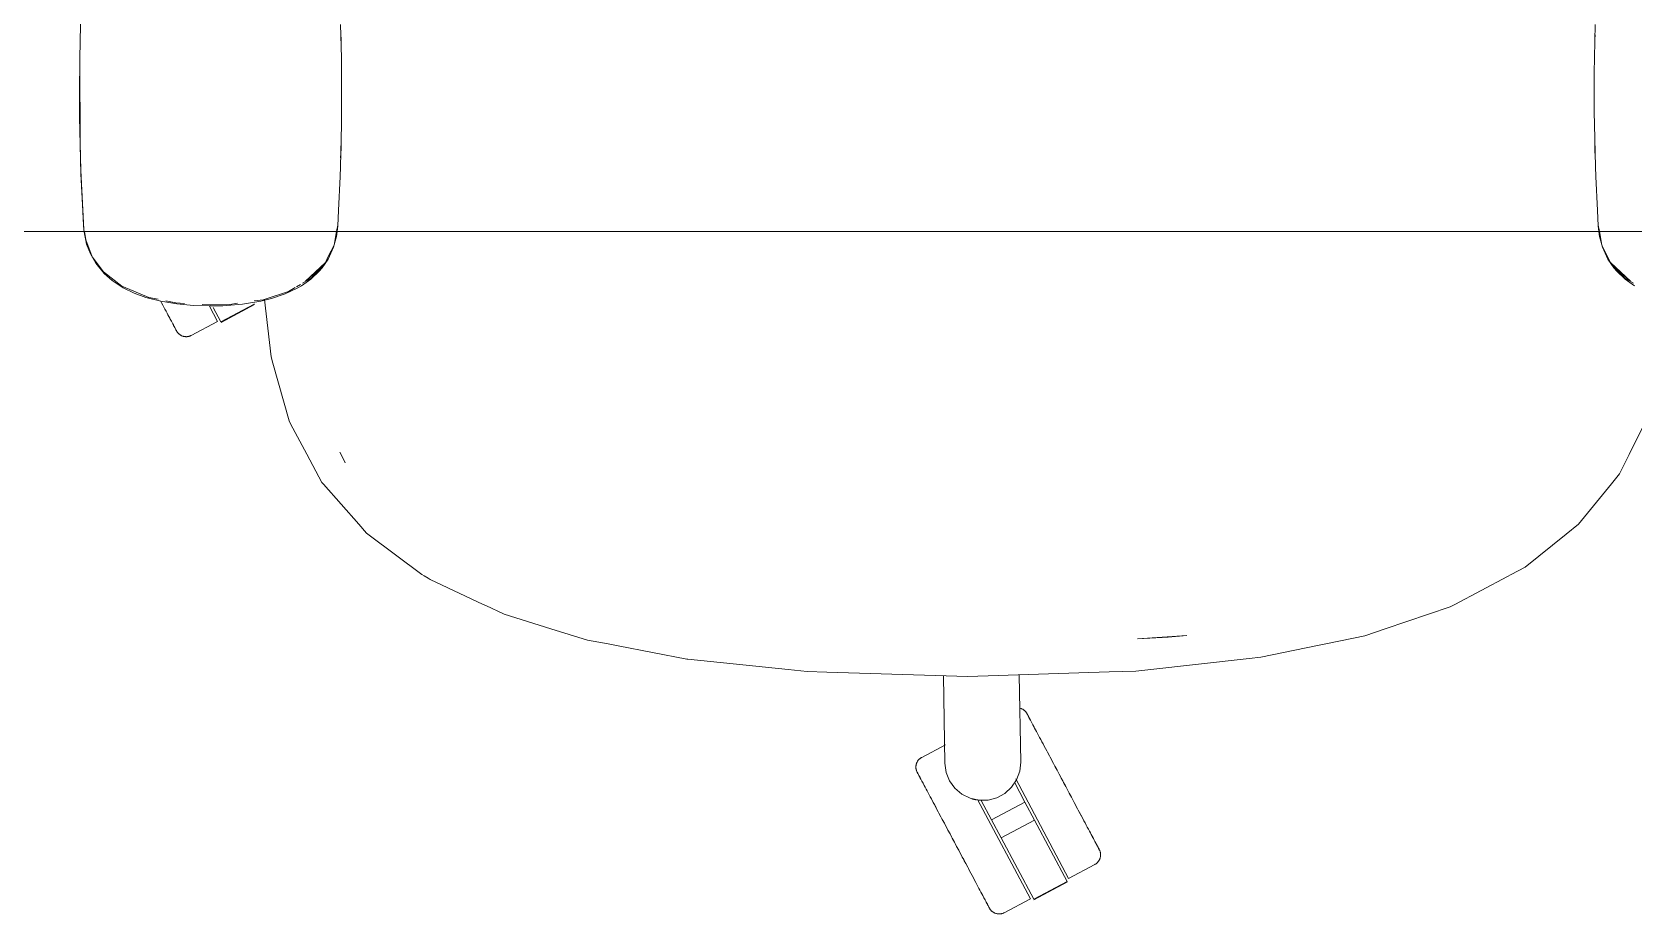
# Model space of a CAD drawing. Header units: millimetres. Extents: x 79795 to 317870, y -36033 to 97293.
# Drawn here: x 157638 to 158230, y 15768 to 16094 of the extents above; entities that cross this region are included whole.
import ezdxf

# ---------------------------------------------------------------- set-up
doc = ezdxf.new("R2010")
doc.units = ezdxf.units.MM
doc.header["$MEASUREMENT"] = 0
doc.layers.add('G-IMPT', color=8, linetype='CONTINUOUS', lineweight=9)
doc.layers.add('I-FURN', color=8, linetype='CONTINUOUS', lineweight=9)

msp = doc.modelspace()

# ---------------------------------------------------------------- linework, layer by layer
at = {"layer": 'G-IMPT'}
for p, q in [((157655.87, 16103.37), (157655.48, 16091.61)), ((157655.31, 16083.19), (157655.48, 16091.61)), ((157752.08, 16084.55), (157751.79, 16096.86)), ((157751.87, 16092.99), (157751.94, 16091.33)), ((157751.94, 16091.33), (157751.94, 16089.25)), ((158215.34, 16084.55), (158215.63, 16096.86)), ((158215.55, 16092.99), (158215.47, 16091.33)), ((158215.47, 16091.33), (158215.47, 16089.25)), ((157655.31, 16083.19), (157655.22, 16072.4)), ((157655.31, 16083.19), (157655.27, 16063.01)), ((157655.31, 16083.19), (157655.43, 16053.17)), ((157752.08, 16084.55), (157752.15, 16079.08)), ((158215.34, 16084.55), (158215.26, 16079.08)), ((157752.16, 16064.37), (157752.15, 16079.08)), ((158215.26, 16064.37), (158215.26, 16079.08)), ((157655.43, 16053.17), (157655.22, 16072.4)), ((157655.27, 16063.01), (157655.43, 16053.17)), ((157655.27, 16063.01), (157655.77, 16041.61)), ((157655.27, 16063.01), (157655.73, 16042.82)), ((157655.31, 16063.01), (157655.29, 16060.97)), ((157752.11, 16059.86), (157752.16, 16064.37)), ((158215.31, 16059.86), (158215.26, 16064.37)), ((157655.29, 16060.97), (157655.36, 16059.06)), ((157752.11, 16059.86), (157751.73, 16044.19)), ((158215.31, 16059.86), (158215.69, 16044.19)), ((157655.43, 16053.17), (157655.77, 16041.61)), ((157751.79, 16047.59), (157751.93, 16050.91)), ((157751.93, 16053.13), (157751.93, 16050.91)), ((158215.49, 16053.13), (158215.49, 16050.91)), ((158215.63, 16047.59), (158215.49, 16050.91)), ((157751.73, 16044.19), (157751.61, 16040.64)), ((158215.69, 16044.19), (158215.81, 16040.64)), ((157655.77, 16041.61), (157655.73, 16042.82)), ((157655.73, 16042.82), (157656.82, 16021.04)), ((157655.73, 16042.82), (157656.71, 16022.64)), ((157655.77, 16041.61), (157656.82, 16021.04)), ((157750.99, 16028.08), (157751.61, 16040.64)), ((158216.43, 16028.08), (158215.81, 16040.64)), ((157750.99, 16028.08), (157750.71, 16022.42)), ((158216.43, 16028.08), (158216.71, 16022.42)), ((157656.82, 16021.04), (157656.71, 16022.64)), ((157656.82, 16021.04), (157657.07, 16019.39)), ((157657.54, 16017.17), (157657.06, 16020.34)), ((157749.34, 16015.3), (157750.28, 16020.34)), ((157750.45, 16020.34), (157750.21, 16018.41)), ((157750.28, 16020.34), (157750.71, 16022.64)), ((157750.71, 16022.42), (157750.45, 16020.34)), ((158217.14, 16020.34), (158216.71, 16022.64)), ((158216.71, 16022.42), (158216.97, 16020.34)), ((158216.97, 16020.34), (158217.21, 16018.41)), ((158218.08, 16015.3), (158217.14, 16020.34)), ((157657.52, 16017), (157657.07, 16019.39)), ((157657.52, 16017), (157657.88, 16015.65)), ((157657.54, 16017.17), (157659.95, 16010.98)), ((157659.28, 16012.01), (157657.88, 16015.65)), ((157747.15, 16010.13), (157749.14, 16014.46)), ((157747.23, 16011.04), (157749.34, 16015.3)), ((157750.21, 16018.41), (157749.14, 16014.46)), ((158217.21, 16018.41), (158218.28, 16014.46)), ((158220.18, 16011.04), (158218.08, 16015.3)), ((158220.26, 16010.13), (158218.28, 16014.46)), ((157659.28, 16012.01), (157661.24, 16008.57)), ((157659.95, 16010.98), (157664.11, 16005.35)), ((157661.24, 16008.57), (157664.31, 16004.84)), ((157738.74, 16001.9), (157746.13, 16008.8)), ((157740.83, 16003.09), (157746.13, 16008.8)), ((157746.13, 16008.8), (157743.9, 16006.39)), ((157747.15, 16010.13), (157744.95, 16006.91)), ((157747.23, 16011.04), (157746.13, 16008.8)), ((158220.18, 16011.04), (158221.29, 16008.8)), ((158220.26, 16010.13), (158222.47, 16006.91)), ((158221.29, 16008.8), (158223.52, 16006.39)), ((158228.68, 16001.9), (158221.29, 16008.8)), ((158226.59, 16003.09), (158221.29, 16008.8)), ((157664.11, 16005.35), (157670.9, 16000.14)), ((157667.35, 16002.17), (157664.31, 16004.84)), ((157671.4, 15999.51), (157667.35, 16002.17)), ((157740.77, 16002.72), (157737.32, 16000.28)), ((157737.67, 16001.21), (157740.83, 16003.09)), ((157738.74, 16001.9), (157740.21, 16003.18)), ((157740.36, 16003.31), (157743.9, 16006.39)), ((157743.82, 16005.59), (157740.77, 16002.72)), ((157743.82, 16005.59), (157744.95, 16006.91)), ((158223.6, 16005.59), (158222.47, 16006.91)), ((158227.05, 16003.31), (158223.52, 16006.39)), ((158223.6, 16005.59), (158226.65, 16002.72)), ((158229.74, 16001.21), (158226.59, 16003.09)), ((158226.65, 16002.72), (158230.1, 16000.28)), ((158228.68, 16001.9), (158227.21, 16003.18)), ((157670.9, 16000.14), (157675.3, 15998.3)), ((157671.4, 15999.51), (157675.47, 15997.53)), ((157680.92, 15995.97), (157675.3, 15998.3)), ((157679.81, 15995.94), (157675.47, 15997.53)), ((157723.13, 15995.1), (157732.52, 15998.13)), ((157726.22, 15995.53), (157731.3, 15997.27)), ((157731.3, 15997.27), (157735.94, 15999.47)), ((157732.52, 15998.13), (157734.98, 15999.6)), ((157735.44, 15999.88), (157736.88, 16000.74)), ((157735.94, 15999.47), (157737.32, 16000.28)), ((157679.81, 15995.94), (157685.29, 15994.51)), ((157680.92, 15995.97), (157684.38, 15995.26)), ((157691.22, 15993.51), (157685.29, 15994.51)), ((157687.13, 15994.7), (157690.88, 15993.93)), ((157690.88, 15993.93), (157694.09, 15993.73)), ((157691.22, 15993.51), (157697.37, 15992.95)), ((157703.71, 15992.77), (157697.37, 15992.95)), ((157700.6, 15993.33), (157703.71, 15993.14)), ((157710.87, 15993.37), (157703.71, 15993.14)), ((157708.21, 15992.86), (157703.71, 15992.77)), ((157708.21, 15992.86), (157715.53, 15993.43)), ((157710.87, 15993.37), (157713.65, 15993.77)), ((157722.29, 15994.55), (157715.53, 15993.43)), ((157719.84, 15994.64), (157723.13, 15995.1)), ((157726.22, 15995.53), (157722.29, 15994.55)), ((157723.64, 15995.22), (157726.05, 15973.94)), ((157726.69, 15971.68), (157726.05, 15973.94)), ((157726.69, 15971.68), (157732.69, 15950.33)), ((157732.69, 15950.33), (157733.29, 15949.22)), ((157733.29, 15949.22), (157739.3, 15937.98)), ((158233.79, 15949.39), (158228.15, 15937.92)), ((157739.3, 15937.98), (157744.88, 15927.55)), ((157752.32, 15937.15), (157751.54, 15938.74)), ((157753.5, 15934.85), (157751.54, 15938.74)), ((157753.5, 15934.85), (157752.32, 15937.15)), ((158224.62, 15930.75), (158228.15, 15937.92)), ((157745.47, 15926.88), (157744.88, 15927.55)), ((157758.49, 15912.1), (157745.47, 15926.88)), ((158221.64, 15927.1), (158209.47, 15912.15)), ((158221.64, 15927.1), (158224.62, 15930.75)), ((157758.49, 15912.1), (157761.36, 15908.84)), ((157762.33, 15908.11), (157761.36, 15908.84)), ((157781.82, 15893.54), (157762.33, 15908.11)), ((158189.68, 15896.19), (158204.81, 15908.39)), ((158209.47, 15912.15), (158204.81, 15908.39)), ((158189.68, 15896.19), (158184.55, 15893.48)), ((157781.82, 15893.54), (157782.6, 15893.08)), ((157782.6, 15893.08), (157784.17, 15892.14)), ((157784.88, 15891.72), (157784.17, 15892.14)), ((157784.88, 15891.72), (157804.52, 15882.45)), ((158183.17, 15892.75), (158163.66, 15882.45)), ((158183.17, 15892.75), (158184.55, 15893.48)), ((157804.52, 15882.45), (157805.44, 15882.02)), ((157812.2, 15878.83), (157805.44, 15882.02)), ((157812.2, 15878.83), (157829.48, 15873.51)), ((158137.91, 15873.43), (158162, 15881.58)), ((158163.66, 15882.45), (158162, 15881.58)), ((157829.48, 15873.51), (157843.08, 15869.32)), ((158137.91, 15873.43), (158130.48, 15870.91)), ((157843.08, 15869.32), (157850.69, 15867.86)), ((157854.35, 15867.15), (157850.69, 15867.86)), ((157854.35, 15867.15), (157879.73, 15862.29)), ((158046.33, 15869.71), (158064.61, 15870.96)), ((158046.33, 15869.71), (158057.67, 15870.35)), ((158064.61, 15870.96), (158057.67, 15870.35)), ((158112.98, 15867.28), (158092.03, 15862.93)), ((158112.98, 15867.28), (158116.66, 15868.04)), ((158116.66, 15868.04), (158130.48, 15870.91)), ((157880.19, 15862.2), (157879.73, 15862.29)), ((157880.19, 15862.2), (157917.18, 15858.38)), ((158050.17, 15858.31), (158087.62, 15862.44)), ((158092.03, 15862.93), (158087.62, 15862.44)), ((157917.18, 15858.38), (157924.25, 15857.65)), ((157931.51, 15857.42), (157924.25, 15857.65)), ((157983.67, 15855.8), (157931.51, 15857.42)), ((158035.86, 15857.51), (157983.67, 15855.8)), ((158035.86, 15857.51), (158045.8, 15857.83)), ((158050.17, 15858.31), (158045.8, 15857.83))]:
    msp.add_line(p, q, dxfattribs=at)
at = {"layer": 'I-FURN'}
for p, q in [((158539.25, 16020.34), (156939.25, 16020.34)), ((156939.25, 16020.34), (158539.25, 16020.34)), ((157685.17, 15994.73), (157685.61, 15993.91)), ((157685.61, 15993.91), (157686.03, 15993.11)), ((157686.03, 15993.11), (157686.45, 15992.33)), ((157686.45, 15992.33), (157686.84, 15991.58)), ((157686.84, 15991.58), (157687.23, 15990.86)), ((157687.23, 15990.86), (157687.6, 15990.17)), ((157706.24, 15987.05), (157703.25, 15992.68)), ((157707.47, 15986.86), (157704.66, 15992.16)), ((157719.84, 15993.44), (157707.47, 15986.86)), ((157707.57, 15986.69), (157719.93, 15993.27)), ((157719.79, 15993.53), (157719.84, 15993.44)), ((157687.6, 15990.17), (157687.95, 15989.5)), ((157687.95, 15989.5), (157688.29, 15988.87)), ((157688.29, 15988.87), (157688.61, 15988.27)), ((157688.77, 15987.96), (157688.46, 15988.54)), ((157688.61, 15988.27), (157688.91, 15987.7)), ((157689.07, 15987.41), (157688.77, 15987.96)), ((157688.91, 15987.7), (157689.19, 15987.16)), ((157689.34, 15986.89), (157689.07, 15987.41)), ((157689.19, 15987.16), (157689.46, 15986.66)), ((157689.6, 15986.41), (157689.34, 15986.89)), ((157689.46, 15986.66), (157689.71, 15986.2)), ((157689.83, 15985.96), (157689.6, 15986.41)), ((157689.71, 15986.2), (157689.94, 15985.77)), ((157690.05, 15985.55), (157689.83, 15985.96)), ((157689.94, 15985.77), (157690.15, 15985.37)), ((157690.25, 15985.18), (157690.05, 15985.55)), ((157690.15, 15985.37), (157690.34, 15985.02)), ((157690.43, 15984.84), (157690.25, 15985.18)), ((157690.34, 15985.02), (157690.5, 15984.7)), ((157690.59, 15984.54), (157690.43, 15984.84)), ((157690.5, 15984.7), (157690.65, 15984.42)), ((157690.72, 15984.29), (157690.59, 15984.54)), ((157690.65, 15984.42), (157690.78, 15984.18)), ((157696.56, 15981.9), (157706.24, 15987.05)), ((157690.84, 15984.07), (157690.72, 15984.29)), ((157690.78, 15984.18), (157690.89, 15983.98)), ((157690.94, 15983.89), (157690.84, 15984.07)), ((157690.89, 15983.98), (157690.97, 15983.82)), ((157691.01, 15983.75), (157690.94, 15983.89)), ((157690.97, 15983.82), (157691.04, 15983.7)), ((157691.06, 15983.65), (157691.01, 15983.75)), ((157691.04, 15983.7), (157691.08, 15983.61)), ((157691.1, 15983.59), (157691.06, 15983.65)), ((157691.08, 15983.61), (157691.1, 15983.57)), ((157691.11, 15983.57), (157691.1, 15983.59)), ((157691.1, 15983.57), (157691.11, 15983.57)), ((157691.13, 15983.53), (157691.11, 15983.57)), ((157691.21, 15983.39), (157691.13, 15983.53)), ((157691.29, 15983.25), (157691.21, 15983.39)), ((157691.38, 15983.12), (157691.29, 15983.25)), ((157691.48, 15982.99), (157691.38, 15983.12)), ((157691.58, 15982.86), (157691.48, 15982.99)), ((157691.69, 15982.74), (157691.58, 15982.86)), ((157691.8, 15982.62), (157691.69, 15982.74)), ((157691.92, 15982.51), (157691.8, 15982.62)), ((157692.04, 15982.4), (157691.92, 15982.51)), ((157692.16, 15982.3), (157692.04, 15982.4)), ((157692.29, 15982.2), (157692.16, 15982.3)), ((157692.42, 15982.11), (157692.29, 15982.2)), ((157692.56, 15982.02), (157692.42, 15982.11)), ((157692.69, 15981.94), (157692.56, 15982.02)), ((157692.84, 15981.87), (157692.69, 15981.94)), ((157692.98, 15981.8), (157692.84, 15981.87)), ((157693.13, 15981.73), (157692.98, 15981.8)), ((157693.28, 15981.67), (157693.13, 15981.73)), ((157693.43, 15981.62), (157693.28, 15981.67)), ((157693.59, 15981.57), (157693.43, 15981.62)), ((157693.74, 15981.53), (157693.59, 15981.57)), ((157693.9, 15981.5), (157693.74, 15981.53)), ((157694.06, 15981.47), (157693.9, 15981.5)), ((157694.22, 15981.45), (157694.06, 15981.47)), ((157694.38, 15981.44), (157694.22, 15981.45)), ((157694.54, 15981.43), (157694.38, 15981.44)), ((157694.7, 15981.43), (157694.54, 15981.43)), ((157694.86, 15981.43), (157694.7, 15981.43)), ((157695.02, 15981.44), (157694.86, 15981.43)), ((157695.18, 15981.46), (157695.02, 15981.44)), ((157695.34, 15981.48), (157695.18, 15981.46)), ((157695.5, 15981.51), (157695.34, 15981.48)), ((157695.66, 15981.55), (157695.5, 15981.51)), ((157695.81, 15981.59), (157695.66, 15981.55)), ((157695.97, 15981.64), (157695.81, 15981.59)), ((157696.12, 15981.7), (157695.97, 15981.64)), ((157696.27, 15981.76), (157696.12, 15981.7)), ((157696.41, 15981.83), (157696.27, 15981.76)), ((157696.56, 15981.9), (157696.41, 15981.83)), ((157975.21, 15823.74), (157974.65, 15856.08)), ((158002.63, 15856.42), (158003.19, 15824.23)), ((158002.9, 15844.11), (158003.06, 15844.07)), ((158003.06, 15844.07), (158003.21, 15844.02)), ((158003.21, 15844.02), (158003.37, 15843.97)), ((158003.37, 15843.97), (158003.52, 15843.91)), ((158003.52, 15843.91), (158003.66, 15843.85)), ((158003.66, 15843.85), (158003.81, 15843.78)), ((158003.81, 15843.78), (158003.95, 15843.7)), ((158003.95, 15843.7), (158004.09, 15843.62)), ((158004.09, 15843.62), (158004.23, 15843.53)), ((158004.23, 15843.53), (158004.36, 15843.44)), ((158004.36, 15843.44), (158004.49, 15843.34)), ((158004.49, 15843.34), (158004.61, 15843.24)), ((158004.61, 15843.24), (158004.73, 15843.13)), ((158004.73, 15843.13), (158004.85, 15843.02)), ((158004.85, 15843.02), (158004.96, 15842.9)), ((158004.96, 15842.9), (158005.06, 15842.78)), ((158005.06, 15842.78), (158005.16, 15842.65)), ((158005.16, 15842.65), (158005.26, 15842.52)), ((158005.26, 15842.52), (158005.35, 15842.39)), ((158005.35, 15842.39), (158005.44, 15842.26)), ((158005.44, 15842.26), (158005.52, 15842.12)), ((158005.52, 15842.12), (158005.54, 15842.08)), ((158005.54, 15842.08), (158005.55, 15842.06)), ((158005.54, 15842.07), (158005.54, 15842.08)), ((158005.56, 15842.03), (158005.54, 15842.07)), ((158005.55, 15842.06), (158005.58, 15842)), ((158005.61, 15841.95), (158005.56, 15842.03)), ((158005.58, 15842), (158005.63, 15841.9)), ((158005.67, 15841.83), (158005.61, 15841.95)), ((158005.63, 15841.9), (158005.71, 15841.76)), ((158005.76, 15841.66), (158005.67, 15841.83)), ((158005.71, 15841.76), (158005.8, 15841.58)), ((158005.86, 15841.46), (158005.76, 15841.66)), ((158005.8, 15841.58), (158005.92, 15841.36)), ((158005.99, 15841.22), (158005.86, 15841.46)), ((158005.92, 15841.36), (158006.06, 15841.1)), ((158006.14, 15840.94), (158005.99, 15841.22)), ((158006.06, 15841.1), (158006.22, 15840.8)), ((158006.31, 15840.62), (158006.14, 15840.94)), ((158006.22, 15840.8), (158006.39, 15840.47)), ((158006.5, 15840.27), (158006.31, 15840.62)), ((158006.39, 15840.47), (158006.59, 15840.09)), ((158006.71, 15839.88), (158006.5, 15840.27)), ((158006.59, 15840.09), (158006.81, 15839.68)), ((158006.94, 15839.45), (158006.71, 15839.88)), ((158006.81, 15839.68), (158007.05, 15839.24)), ((158007.18, 15838.98), (158006.94, 15839.45)), ((158007.05, 15839.24), (158007.3, 15838.75)), ((158007.45, 15838.48), (158007.18, 15838.98)), ((158007.3, 15838.75), (158007.58, 15838.24)), ((158007.73, 15837.94), (158007.45, 15838.48)), ((158007.58, 15838.24), (158007.87, 15837.69)), ((158008.04, 15837.38), (158007.73, 15837.94)), ((158007.87, 15837.69), (158008.18, 15837.1)), ((158008.36, 15836.77), (158008.04, 15837.38)), ((158008.69, 15836.14), (158008.36, 15836.77)), ((157975.43, 15830.63), (157966.59, 15825.93)), ((158009.05, 15835.48), (158008.69, 15836.14)), ((158009.42, 15834.78), (158009.05, 15835.48)), ((158009.8, 15834.06), (158009.42, 15834.78)), ((158010.2, 15833.31), (158009.8, 15834.06)), ((158010.61, 15832.53), (158010.2, 15833.31)), ((158011.04, 15831.73), (158010.61, 15832.53)), ((158011.48, 15830.91), (158011.04, 15831.73)), ((158011.93, 15830.06), (158011.48, 15830.91)), ((157964.97, 15824.35), (157965.05, 15824.48)), ((157965.05, 15824.48), (157965.13, 15824.62)), ((157965.13, 15824.62), (157965.23, 15824.75)), ((157965.23, 15824.75), (157965.32, 15824.88)), ((157965.32, 15824.88), (157965.43, 15825)), ((157965.43, 15825), (157965.53, 15825.12)), ((157965.53, 15825.12), (157965.65, 15825.24)), ((157965.65, 15825.24), (157965.76, 15825.35)), ((157965.76, 15825.35), (157965.89, 15825.46)), ((157965.89, 15825.46), (157966.01, 15825.56)), ((157966.01, 15825.56), (157966.14, 15825.65)), ((157966.14, 15825.65), (157966.27, 15825.75)), ((157966.27, 15825.75), (157966.41, 15825.83)), ((157966.41, 15825.83), (157966.55, 15825.91)), ((157966.55, 15825.91), (157966.59, 15825.93)), ((158012.39, 15829.19), (158011.93, 15830.06)), ((158012.86, 15828.31), (158012.39, 15829.19)), ((158013.34, 15827.4), (158012.86, 15828.31)), ((158013.08, 15827.89), (158013.57, 15826.98)), ((158013.83, 15826.48), (158013.34, 15827.4)), ((158013.57, 15826.98), (158014.06, 15826.05)), ((158014.33, 15825.54), (158013.83, 15826.48)), ((158014.06, 15826.05), (158014.56, 15825.1)), ((158014.84, 15824.59), (158014.33, 15825.54)), ((158014.56, 15825.1), (158015.07, 15824.15)), ((158015.35, 15823.63), (158014.84, 15824.59)), ((157964.45, 15822.5), (157964.46, 15822.66)), ((157964.45, 15822.34), (157964.45, 15822.5)), ((157964.45, 15822.18), (157964.45, 15822.34)), ((157964.47, 15822.02), (157964.45, 15822.18)), ((157964.46, 15822.66), (157964.47, 15822.82)), ((157964.47, 15822.82), (157964.5, 15822.98)), ((157964.48, 15821.86), (157964.47, 15822.02)), ((157964.51, 15821.7), (157964.48, 15821.86)), ((157964.5, 15822.98), (157964.52, 15823.14)), ((157964.54, 15821.54), (157964.51, 15821.7)), ((157964.52, 15823.14), (157964.56, 15823.3)), ((157964.57, 15821.38), (157964.54, 15821.54)), ((157964.56, 15823.3), (157964.6, 15823.45)), ((157964.62, 15821.23), (157964.57, 15821.38)), ((157964.6, 15823.45), (157964.64, 15823.61)), ((157964.67, 15821.07), (157964.62, 15821.23)), ((157964.64, 15823.61), (157964.7, 15823.76)), ((157964.72, 15820.92), (157964.67, 15821.07)), ((157964.7, 15823.76), (157964.75, 15823.91)), ((157964.78, 15820.77), (157964.72, 15820.92)), ((157964.75, 15823.91), (157964.82, 15824.06)), ((157964.85, 15820.63), (157964.78, 15820.77)), ((157964.82, 15824.06), (157964.89, 15824.2)), ((157964.92, 15820.48), (157964.85, 15820.63)), ((157964.89, 15824.2), (157964.97, 15824.35)), ((157964.95, 15820.43), (157964.92, 15820.48)), ((157964.92, 15820.48), (157964.92, 15820.48)), ((157964.92, 15820.48), (157964.93, 15820.46)), ((157964.93, 15820.46), (157964.96, 15820.4)), ((157964.99, 15820.35), (157964.95, 15820.43)), ((157964.96, 15820.4), (157965.02, 15820.3)), ((157965.06, 15820.23), (157964.99, 15820.35)), ((157965.02, 15820.3), (157965.09, 15820.16)), ((157965.14, 15820.07), (157965.06, 15820.23)), ((157965.09, 15820.16), (157965.19, 15819.98)), ((157965.25, 15819.87), (157965.14, 15820.07)), ((157965.19, 15819.98), (157965.3, 15819.76)), ((157965.38, 15819.63), (157965.25, 15819.87)), ((157965.3, 15819.76), (157965.44, 15819.5)), ((157965.52, 15819.35), (157965.38, 15819.63)), ((157965.44, 15819.5), (157965.6, 15819.21)), ((157965.69, 15819.03), (157965.52, 15819.35)), ((157965.6, 15819.21), (157965.78, 15818.87)), ((157965.88, 15818.67), (157965.69, 15819.03)), ((157965.78, 15818.87), (157965.98, 15818.5)), ((157966.09, 15818.28), (157965.88, 15818.67)), ((157975.68, 15820.4), (157975.21, 15823.74)), ((157976.93, 15817.27), (157975.68, 15820.4)), ((158002.85, 15820.88), (158001.7, 15817.7)), ((158003.19, 15824.23), (158002.85, 15820.88)), ((158015.07, 15824.15), (158015.59, 15823.18)), ((158015.87, 15822.65), (158015.35, 15823.63)), ((158015.59, 15823.18), (158016.11, 15822.2)), ((158016.39, 15821.67), (158015.87, 15822.65)), ((158016.11, 15822.2), (158016.63, 15821.21)), ((158016.92, 15820.68), (158016.39, 15821.67)), ((158016.63, 15821.21), (158017.16, 15820.22)), ((158017.45, 15819.68), (158016.92, 15820.68)), ((158017.16, 15820.22), (158017.69, 15819.22)), ((158017.98, 15818.68), (158017.45, 15819.68)), ((158017.69, 15819.22), (158018.22, 15818.22)), ((158018.51, 15817.67), (158017.98, 15818.68)), ((157965.98, 15818.5), (157966.19, 15818.09)), ((157966.32, 15817.85), (157966.09, 15818.28)), ((157966.19, 15818.09), (157966.43, 15817.64)), ((157966.57, 15817.38), (157966.32, 15817.85)), ((157966.43, 15817.64), (157966.69, 15817.16)), ((157966.83, 15816.88), (157966.57, 15817.38)), ((157966.69, 15817.16), (157966.96, 15816.64)), ((157967.12, 15816.35), (157966.83, 15816.88)), ((157966.96, 15816.64), (157967.26, 15816.09)), ((157967.42, 15815.78), (157967.12, 15816.35)), ((157967.26, 15816.09), (157967.57, 15815.51)), ((157967.57, 15815.51), (157967.89, 15814.89)), ((157967.89, 15814.89), (157968.24, 15814.24)), ((157968.24, 15814.24), (157968.6, 15813.56)), ((157968.6, 15813.56), (157968.98, 15812.86)), ((157968.98, 15812.86), (157969.37, 15812.12)), ((157978.89, 15814.53), (157976.93, 15817.27)), ((157981.46, 15812.34), (157978.89, 15814.53)), ((157997.35, 15812.61), (157994.39, 15810.99)), ((157999.84, 15814.89), (157997.35, 15812.61)), ((158001.7, 15817.7), (157999.84, 15814.89)), ((158000.98, 15816.57), (158004.78, 15809.43)), ((158020.92, 15781.2), (158001.38, 15817.95)), ((158018.22, 15818.22), (158018.76, 15817.21)), ((158019.05, 15816.67), (158018.51, 15817.67)), ((158018.76, 15817.21), (158019.29, 15816.21)), ((158019.58, 15815.66), (158019.05, 15816.67)), ((158019.29, 15816.21), (158019.83, 15815.2)), ((158020.11, 15814.66), (158019.58, 15815.66)), ((158019.83, 15815.2), (158020.36, 15814.2)), ((158020.65, 15813.66), (158020.11, 15814.66)), ((158020.36, 15814.2), (158020.89, 15813.2)), ((158021.17, 15812.67), (158020.65, 15813.66)), ((158020.89, 15813.2), (158021.42, 15812.21)), ((158021.7, 15811.68), (158021.17, 15812.67)), ((157969.37, 15812.12), (157969.77, 15811.36)), ((157969.77, 15811.36), (157970.19, 15810.57)), ((157970.19, 15810.57), (157970.62, 15809.76)), ((157970.62, 15809.76), (157971.07, 15808.93)), ((157971.31, 15808.47), (157970.86, 15809.31)), ((157971.07, 15808.93), (157971.52, 15808.07)), ((157971.77, 15807.6), (157971.31, 15808.47)), ((157971.52, 15808.07), (157971.99, 15807.19)), ((157972.24, 15806.71), (157971.77, 15807.6)), ((157971.99, 15807.19), (157972.46, 15806.3)), ((157972.73, 15805.8), (157972.24, 15806.71)), ((157984.47, 15810.82), (157981.46, 15812.34)), ((157987.76, 15810.07), (157984.47, 15810.82)), ((158006.79, 15773.69), (157987.27, 15810.41)), ((157991.13, 15810.13), (157987.76, 15810.07)), ((157992.41, 15802.86), (157988.62, 15810)), ((157994.39, 15810.99), (157991.13, 15810.13)), ((158004.78, 15809.43), (157992.41, 15802.86)), ((158004.78, 15809.43), (158008.31, 15802.79)), ((158021.42, 15812.21), (158021.94, 15811.23)), ((158022.22, 15810.7), (158021.7, 15811.68)), ((158021.94, 15811.23), (158022.46, 15810.25)), ((158022.74, 15809.73), (158022.22, 15810.7)), ((158022.46, 15810.25), (158022.97, 15809.29)), ((158023.24, 15808.78), (158022.74, 15809.73)), ((158022.97, 15809.29), (158023.48, 15808.34)), ((158023.75, 15807.83), (158023.24, 15808.78)), ((158023.48, 15808.34), (158023.97, 15807.4)), ((158024.24, 15806.9), (158023.75, 15807.83)), ((158023.97, 15807.4), (158024.47, 15806.48)), ((158024.73, 15805.99), (158024.24, 15806.9)), ((157972.46, 15806.3), (157972.95, 15805.38)), ((157973.22, 15804.88), (157972.73, 15805.8)), ((157972.95, 15805.38), (157973.44, 15804.45)), ((157973.71, 15803.94), (157973.22, 15804.88)), ((157973.44, 15804.45), (157973.95, 15803.51)), ((157974.22, 15802.99), (157973.71, 15803.94)), ((157973.95, 15803.51), (157974.46, 15802.55)), ((157974.73, 15802.03), (157974.22, 15802.99)), ((157974.46, 15802.55), (157974.97, 15801.58)), ((157975.25, 15801.06), (157974.73, 15802.03)), ((157974.97, 15801.58), (157975.49, 15800.6)), ((157975.77, 15800.07), (157975.25, 15801.06)), ((157995.95, 15796.21), (157992.41, 15802.86)), ((158008.31, 15802.79), (157995.95, 15796.21)), ((158008.31, 15802.79), (158020.38, 15780.08)), ((158024.47, 15806.48), (158024.95, 15805.57)), ((158025.2, 15805.09), (158024.73, 15805.99)), ((158024.95, 15805.57), (158025.42, 15804.69)), ((158025.67, 15804.21), (158025.2, 15805.09)), ((158025.42, 15804.69), (158025.88, 15803.82)), ((158026.12, 15803.36), (158025.67, 15804.21)), ((158025.88, 15803.82), (158026.33, 15802.97)), ((158026.57, 15802.52), (158026.12, 15803.36)), ((158027, 15801.71), (158026.57, 15802.52)), ((158027.42, 15800.92), (158027, 15801.71)), ((158027.82, 15800.16), (158027.42, 15800.92)), ((157975.49, 15800.6), (157976.02, 15799.62)), ((157976.3, 15799.08), (157975.77, 15800.07)), ((157976.02, 15799.62), (157976.54, 15798.62)), ((157976.83, 15798.08), (157976.3, 15799.08)), ((157976.54, 15798.62), (157977.08, 15797.62)), ((157977.36, 15797.08), (157976.83, 15798.08)), ((157977.08, 15797.62), (157977.61, 15796.62)), ((157977.9, 15796.08), (157977.36, 15797.08)), ((157977.61, 15796.62), (157978.14, 15795.62)), ((157978.43, 15795.07), (157977.9, 15796.08)), ((157978.14, 15795.62), (157978.68, 15794.61)), ((157978.97, 15794.07), (157978.43, 15795.07)), ((158008.02, 15773.51), (157995.95, 15796.21)), ((158028.21, 15799.43), (158027.82, 15800.16)), ((158028.59, 15798.72), (158028.21, 15799.43)), ((158028.95, 15798.04), (158028.59, 15798.72)), ((158029.3, 15797.39), (158028.95, 15798.04)), ((158029.62, 15796.78), (158029.3, 15797.39)), ((158029.93, 15796.19), (158029.62, 15796.78)), ((158029.77, 15796.5), (158030.07, 15795.94)), ((158030.23, 15795.64), (158029.93, 15796.19)), ((158030.07, 15795.94), (158030.36, 15795.4)), ((158030.5, 15795.13), (158030.23, 15795.64)), ((158030.36, 15795.4), (158030.62, 15794.9)), ((158030.76, 15794.64), (158030.5, 15795.13)), ((158030.62, 15794.9), (158030.87, 15794.43)), ((157978.68, 15794.61), (157979.21, 15793.61)), ((157979.5, 15793.06), (157978.97, 15794.07)), ((157979.21, 15793.61), (157979.74, 15792.6)), ((157980.03, 15792.07), (157979.5, 15793.06)), ((157979.74, 15792.6), (157980.27, 15791.61)), ((157980.56, 15791.07), (157980.03, 15792.07)), ((157980.27, 15791.61), (157980.8, 15790.62)), ((157981.08, 15790.08), (157980.56, 15791.07)), ((157980.8, 15790.62), (157981.32, 15789.63)), ((157981.6, 15789.11), (157981.08, 15790.08)), ((157981.32, 15789.63), (157981.84, 15788.66)), ((157982.12, 15788.14), (157981.6, 15789.11)), ((158031, 15794.2), (158030.76, 15794.64)), ((158030.87, 15794.43), (158031.1, 15794)), ((158031.21, 15793.79), (158031, 15794.2)), ((158031.1, 15794), (158031.31, 15793.61)), ((158031.41, 15793.41), (158031.21, 15793.79)), ((158031.31, 15793.61), (158031.5, 15793.25)), ((158031.59, 15793.08), (158031.41, 15793.41)), ((158031.5, 15793.25), (158031.67, 15792.94)), ((158031.75, 15792.78), (158031.59, 15793.08)), ((158031.67, 15792.94), (158031.81, 15792.66)), ((158031.89, 15792.52), (158031.75, 15792.78)), ((158031.81, 15792.66), (158031.94, 15792.42)), ((158032, 15792.3), (158031.89, 15792.52)), ((158031.94, 15792.42), (158032.05, 15792.22)), ((158032.1, 15792.12), (158032, 15792.3)), ((158032.05, 15792.22), (158032.13, 15792.05)), ((158032.17, 15791.98), (158032.1, 15792.12)), ((158032.13, 15792.05), (158032.2, 15791.93)), ((158032.23, 15791.88), (158032.17, 15791.98)), ((158032.2, 15791.93), (158032.24, 15791.85)), ((158032.26, 15791.82), (158032.23, 15791.88)), ((158032.24, 15791.85), (158032.27, 15791.81)), ((158032.27, 15791.8), (158032.26, 15791.82)), ((158032.27, 15791.81), (158032.27, 15791.8)), ((158032.27, 15791.8), (158032.34, 15791.66)), ((158032.34, 15791.66), (158032.41, 15791.51)), ((158032.41, 15791.51), (158032.47, 15791.36)), ((158032.47, 15791.36), (158032.52, 15791.21)), ((158032.52, 15791.21), (158032.57, 15791.06)), ((158032.57, 15791.06), (158032.62, 15790.9)), ((158032.63, 15788.99), (158032.59, 15788.83)), ((158032.62, 15790.9), (158032.65, 15790.75)), ((158032.67, 15789.14), (158032.63, 15788.99)), ((158032.65, 15790.75), (158032.68, 15790.59)), ((158032.69, 15789.3), (158032.67, 15789.14)), ((158032.68, 15790.59), (158032.71, 15790.43)), ((158032.72, 15789.46), (158032.69, 15789.3)), ((158032.71, 15790.43), (158032.72, 15790.27)), ((158032.72, 15790.27), (158032.74, 15790.11)), ((158032.73, 15789.62), (158032.72, 15789.46)), ((158032.74, 15789.78), (158032.73, 15789.62)), ((158032.74, 15790.11), (158032.74, 15789.95)), ((158032.74, 15789.95), (158032.74, 15789.78)), ((157981.84, 15788.66), (157982.35, 15787.69)), ((157982.63, 15787.18), (157982.12, 15788.14)), ((157982.35, 15787.69), (157982.86, 15786.74)), ((157983.13, 15786.24), (157982.63, 15787.18)), ((157982.86, 15786.74), (157983.36, 15785.81)), ((157983.62, 15785.31), (157983.13, 15786.24)), ((157983.36, 15785.81), (157983.85, 15784.88)), ((157984.11, 15784.39), (157983.62, 15785.31)), ((157983.85, 15784.88), (157984.33, 15783.98)), ((157984.33, 15783.98), (157984.8, 15783.09)), ((157984.8, 15783.09), (157985.26, 15782.22)), ((158020.92, 15781.2), (158030.6, 15786.35)), ((158030.64, 15786.37), (158030.6, 15786.35)), ((158030.78, 15786.45), (158030.64, 15786.37)), ((158030.92, 15786.54), (158030.78, 15786.45)), ((158031.05, 15786.63), (158030.92, 15786.54)), ((158031.18, 15786.73), (158031.05, 15786.63)), ((158031.3, 15786.83), (158031.18, 15786.73)), ((158031.43, 15786.93), (158031.3, 15786.83)), ((158031.54, 15787.04), (158031.43, 15786.93)), ((158031.66, 15787.16), (158031.54, 15787.04)), ((158031.76, 15787.28), (158031.66, 15787.16)), ((158031.87, 15787.4), (158031.76, 15787.28)), ((158031.96, 15787.53), (158031.87, 15787.4)), ((158032.06, 15787.66), (158031.96, 15787.53)), ((158032.14, 15787.8), (158032.06, 15787.66)), ((158032.22, 15787.94), (158032.14, 15787.8)), ((158032.3, 15788.08), (158032.22, 15787.94)), ((158032.37, 15788.23), (158032.3, 15788.08)), ((158032.44, 15788.37), (158032.37, 15788.23)), ((158032.49, 15788.52), (158032.44, 15788.37)), ((158032.55, 15788.68), (158032.49, 15788.52)), ((158032.59, 15788.83), (158032.55, 15788.68)), ((157985.26, 15782.22), (157985.71, 15781.38)), ((157985.71, 15781.38), (157986.15, 15780.55)), ((157986.15, 15780.55), (157986.58, 15779.75)), ((157986.58, 15779.75), (157986.99, 15778.97)), ((157986.99, 15778.97), (157987.39, 15778.22)), ((157987.39, 15778.22), (157987.77, 15777.5)), ((157987.77, 15777.5), (157988.14, 15776.81)), ((158020.38, 15780.08), (158008.02, 15773.51)), ((158008.11, 15773.34), (158020.47, 15779.91)), ((157988.14, 15776.81), (157988.5, 15776.14)), ((157988.5, 15776.14), (157988.83, 15775.51)), ((157988.83, 15775.51), (157989.15, 15774.91)), ((157989.15, 15774.91), (157989.46, 15774.34)), ((157989.32, 15774.6), (157989.17, 15774.87)), ((157989.61, 15774.05), (157989.32, 15774.6)), ((157989.46, 15774.34), (157989.74, 15773.8)), ((157989.89, 15773.53), (157989.61, 15774.05)), ((157989.74, 15773.8), (157990.01, 15773.3)), ((157990.14, 15773.05), (157989.89, 15773.53)), ((157990.01, 15773.3), (157990.25, 15772.84)), ((157990.38, 15772.6), (157990.14, 15773.05)), ((157990.25, 15772.84), (157990.48, 15772.41)), ((157990.6, 15772.19), (157990.38, 15772.6)), ((157990.48, 15772.41), (157990.69, 15772.01)), ((157990.8, 15771.82), (157990.6, 15772.19)), ((157990.69, 15772.01), (157990.88, 15771.66)), ((157990.97, 15771.48), (157990.8, 15771.82)), ((157990.88, 15771.66), (157991.05, 15771.34)), ((157991.13, 15771.19), (157990.97, 15771.48)), ((157991.05, 15771.34), (157991.2, 15771.06)), ((157991.27, 15770.93), (157991.13, 15771.19)), ((157997.1, 15768.54), (158006.79, 15773.69)), ((157991.2, 15771.06), (157991.33, 15770.82)), ((157991.39, 15770.71), (157991.27, 15770.93)), ((157991.33, 15770.82), (157991.43, 15770.62)), ((157991.48, 15770.53), (157991.39, 15770.71)), ((157991.43, 15770.62), (157991.52, 15770.46)), ((157991.56, 15770.39), (157991.48, 15770.53)), ((157991.52, 15770.46), (157991.58, 15770.34)), ((157991.61, 15770.29), (157991.56, 15770.39)), ((157991.58, 15770.34), (157991.63, 15770.25)), ((157991.64, 15770.23), (157991.61, 15770.29)), ((157991.63, 15770.25), (157991.65, 15770.21)), ((157991.65, 15770.21), (157991.64, 15770.23)), ((157991.67, 15770.17), (157991.65, 15770.21)), ((157991.65, 15770.21), (157991.65, 15770.21)), ((157991.75, 15770.03), (157991.67, 15770.17)), ((157991.84, 15769.89), (157991.75, 15770.03)), ((157991.93, 15769.76), (157991.84, 15769.89)), ((157992.03, 15769.63), (157991.93, 15769.76)), ((157992.13, 15769.5), (157992.03, 15769.63)), ((157992.23, 15769.38), (157992.13, 15769.5)), ((157992.34, 15769.27), (157992.23, 15769.38)), ((157992.46, 15769.15), (157992.34, 15769.27)), ((157992.58, 15769.05), (157992.46, 15769.15)), ((157992.7, 15768.94), (157992.58, 15769.05)), ((157992.83, 15768.85), (157992.7, 15768.94)), ((157992.96, 15768.75), (157992.83, 15768.85)), ((157993.1, 15768.67), (157992.96, 15768.75)), ((157993.24, 15768.58), (157993.1, 15768.67)), ((157993.38, 15768.51), (157993.24, 15768.58)), ((157993.53, 15768.44), (157993.38, 15768.51)), ((157993.67, 15768.37), (157993.53, 15768.44)), ((157993.82, 15768.31), (157993.67, 15768.37)), ((157993.98, 15768.26), (157993.82, 15768.31)), ((157994.13, 15768.22), (157993.98, 15768.26)), ((157994.29, 15768.18), (157994.13, 15768.22)), ((157994.45, 15768.14), (157994.29, 15768.18)), ((157994.6, 15768.11), (157994.45, 15768.14)), ((157994.76, 15768.09), (157994.6, 15768.11)), ((157994.92, 15768.08), (157994.76, 15768.09)), ((157995.09, 15768.07), (157994.92, 15768.08)), ((157995.25, 15768.07), (157995.09, 15768.07)), ((157995.41, 15768.07), (157995.25, 15768.07)), ((157995.57, 15768.08), (157995.41, 15768.07)), ((157995.73, 15768.1), (157995.57, 15768.08)), ((157995.89, 15768.13), (157995.73, 15768.1)), ((157996.05, 15768.16), (157995.89, 15768.13)), ((157996.2, 15768.19), (157996.05, 15768.16)), ((157996.36, 15768.24), (157996.2, 15768.19)), ((157996.51, 15768.28), (157996.36, 15768.24)), ((157996.66, 15768.34), (157996.51, 15768.28)), ((157996.81, 15768.4), (157996.66, 15768.34)), ((157996.96, 15768.47), (157996.81, 15768.4)), ((157997.1, 15768.54), (157996.96, 15768.47))]:
    msp.add_line(p, q, dxfattribs=at)
msp.add_arc((157989.21, 15823.8), 13.81, 252.66397, 257.65266, dxfattribs=at)
msp.add_open_spline([(157986.84, 15810.19), (157986.41, 15810.27), (157985.99, 15810.37), (157985.57, 15810.48)], degree=3, dxfattribs=at)

doc.saveas('drawing.dxf')
